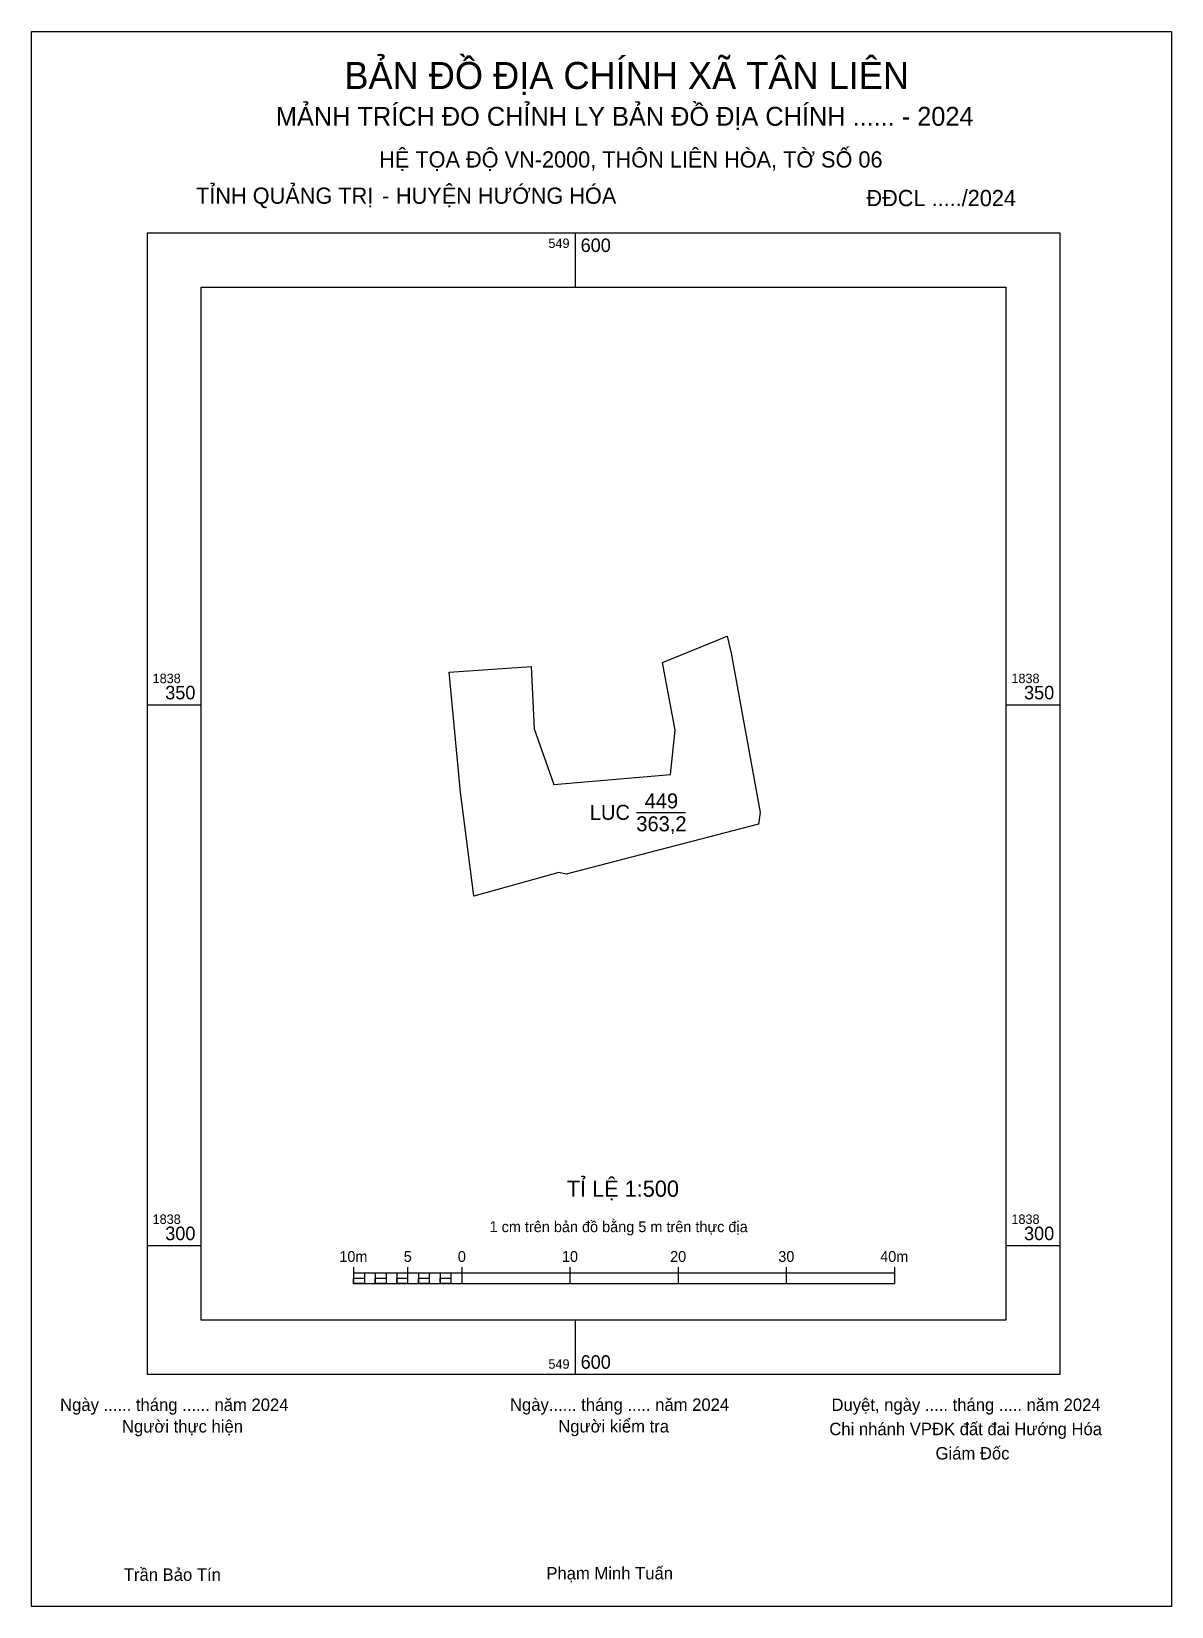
# Model space of a CAD drawing. Extents: x 549550 to 549655, y 1838267 to 1838412.
import ezdxf

# ---------------------------------------------------------------- set-up
doc = ezdxf.new("R2010")
doc.units = 0
for name, color, linetype in [('Level 1', 7, 'Continuous'), ('Level 10', 7, 'Continuous'), ('Level 13', 7, 'Continuous'), ('Level 2', 7, 'Continuous'), ('Level 6', 7, 'Continuous'), ('Level 62', 7, 'Continuous'), ('Level 63', 7, 'Continuous'), ('Level 9', 7, 'Continuous')]:
    doc.layers.add(name, color=color, linetype=linetype)

msp = doc.modelspace()

# ---------------------------------------------------------------- linework, layer by layer
at = {"layer": 'Level 1'}
for p, q in [((549549.74, 1838412.25), (549549.74, 1838412.25)), ((549655.12, 1838266.63), (549655.12, 1838266.63))]:
    msp.add_line(p, q, dxfattribs=at)
at = {"layer": 'Level 10'}
msp.add_lwpolyline([(549588.35, 1838353.01), (549595.93, 1838353.53), (549596.2, 1838347.77), (549598.03, 1838342.63), (549608.82, 1838343.54), (549609.24, 1838347.65), (549608.07, 1838353.9), (549614.04, 1838356.33), (549614.41, 1838354.76), (549617.11, 1838340.05), (549616.95, 1838338.97), (549599.15, 1838334.33), (549598.48, 1838334.5), (549590.63, 1838332.29), (549590.6, 1838332.59), (549589.38, 1838341.91)], close=True, dxfattribs=at)
at = {"layer": 'Level 2'}
msp.add_lwpolyline([(549549.74, 1838412.25), (549655.12, 1838412.25), (549655.12, 1838266.63), (549549.74, 1838266.63)], close=True, dxfattribs=at)
at = {"layer": 'Level 62'}
msp.add_lwpolyline([(549565.43, 1838388.61), (549639.82, 1838388.61), (549639.82, 1838293.11), (549565.43, 1838293.11)], close=True, dxfattribs=at)
at = {"layer": 'Level 63'}
for p, q in [((549549.74, 1838409.75), (549549.74, 1838412.25)), ((549549.74, 1838412.25), (549552.24, 1838412.25)), ((549549.74, 1838409.75), (549549.74, 1838412.25)), ((549549.74, 1838412.25), (549552.24, 1838412.25)), ((549652.62, 1838412.25), (549655.12, 1838412.25)), ((549652.62, 1838412.25), (549655.12, 1838412.25)), ((549655.12, 1838412.25), (549655.12, 1838409.75)), ((549655.12, 1838412.25), (549655.12, 1838409.75)), ((549549.74, 1838409.75), (549549.74, 1838409.75)), ((549549.74, 1838409.75), (549549.74, 1838409.75)), ((549600, 1838393.61), (549600, 1838388.61)), ((549560.43, 1838350), (549565.43, 1838350)), ((549639.82, 1838350), (549644.82, 1838350)), ((549560.43, 1838300), (549565.43, 1838300)), ((549639.82, 1838300), (549644.82, 1838300)), ((549579.51, 1838297.99), (549579.51, 1838296.49)), ((549584.51, 1838297.99), (549584.51, 1838296.49)), ((549589.51, 1838297.99), (549589.51, 1838296.49)), ((549599.51, 1838297.99), (549599.51, 1838296.49)), ((549609.51, 1838297.99), (549609.51, 1838296.49)), ((549619.51, 1838297.99), (549619.51, 1838296.49)), ((549629.51, 1838297.99), (549629.51, 1838296.49)), ((549579.51, 1838297.49), (549629.51, 1838297.49)), ((549579.51, 1838296.49), (549629.51, 1838296.49)), ((549580.51, 1838297.49), (549580.51, 1838296.49)), ((549581.51, 1838297.49), (549581.51, 1838296.49)), ((549582.51, 1838297.49), (549582.51, 1838296.49)), ((549583.51, 1838297.49), (549583.51, 1838296.49)), ((549584.51, 1838297.49), (549584.51, 1838296.49)), ((549585.51, 1838297.49), (549585.51, 1838296.49)), ((549586.51, 1838297.49), (549586.51, 1838296.49)), ((549587.51, 1838297.49), (549587.51, 1838296.49)), ((549588.51, 1838297.49), (549588.51, 1838296.49)), ((549589.51, 1838297.49), (549589.51, 1838296.49)), ((549600, 1838293.11), (549600, 1838288.11)), ((549549.74, 1838266.63), (549549.74, 1838269.13)), ((549549.74, 1838266.63), (549549.74, 1838269.13)), ((549655.12, 1838269.13), (549655.12, 1838266.63)), ((549655.12, 1838269.13), (549655.12, 1838266.63)), ((549552.24, 1838266.63), (549549.74, 1838266.63)), ((549552.24, 1838266.63), (549549.74, 1838266.63)), ((549655.12, 1838266.63), (549652.62, 1838266.63)), ((549655.12, 1838266.63), (549652.62, 1838266.63))]:
    msp.add_line(p, q, dxfattribs=at)
for points in [[(549560.43, 1838393.61), (549560.43, 1838288.11), (549644.82, 1838288.11), (549644.82, 1838393.61)], [(549579.51, 1838296.99), (549580.51, 1838296.99), (549580.51, 1838296.49), (549579.51, 1838296.49)], [(549579.51, 1838296.99), (549580.51, 1838296.99), (549580.51, 1838296.49), (549579.51, 1838296.49)], [(549581.51, 1838296.99), (549582.51, 1838296.99), (549582.51, 1838296.49), (549581.51, 1838296.49)], [(549583.51, 1838296.99), (549584.51, 1838296.99), (549584.51, 1838296.49), (549583.51, 1838296.49)], [(549585.51, 1838296.99), (549586.51, 1838296.99), (549586.51, 1838296.49), (549585.51, 1838296.49)], [(549587.51, 1838296.99), (549588.51, 1838296.99), (549588.51, 1838296.49), (549587.51, 1838296.49)]]:
    msp.add_lwpolyline(points, close=True, dxfattribs=at)
at = {"layer": 'Level 9'}
msp.add_line((549605.65, 1838340.05), (549610.18, 1838340.05), dxfattribs=at)

# ---------------------------------------------------------------- texts
at = {"layer": 'Level 13'}
for s, p in [('449', (549606.42, 1838340.42)), ('LUC', (549601.35, 1838339.36)), ('363,2', (549605.65, 1838338.3))]:
    msp.add_text(s, height=1.386, dxfattribs=at).set_placement(p)
at = {"layer": 'Level 6'}
for s, p in [('HỆ TỌA ÐỘ VN-2000, THÔN LIÊN HÒA, TỜ SỐ 06', (549581.88, 1838399.67)), ('TỈ LỆ 1:500', (549599.22, 1838304.51))]:
    msp.add_text(s, height=1.5, dxfattribs=at).set_placement(p)
at = {"layer": 'Level 63'}
for s, height, p in [('BẢN ĐỒ ĐỊA CHÍNH XÃ TÂN LIÊN', 2.5, (549578.66, 1838406.93)), ('MẢNH TRÍCH ĐO CHỈNH LY BẢN ĐỒ ĐỊA CHÍNH ...... - 2024', 1.75, (549572.33, 1838403.53)), ('TỈNH QUẢNG TRỊ', 1.5, (549564.95, 1838396.32)), ('-', 1.5, (549582.13, 1838396.32)), (' HUYỆN HƯỚNG HÓA', 1.5, (549582.87, 1838396.32)), ('ĐĐCL ...../2024', 1.5, (549626.92, 1838396.1)), ('549', 0.875, (549597.52, 1838392.23)), ('600', 1.25, (549600.5, 1838391.86)), ('1838', 0.875, (549560.93, 1838352)), ('350', 1.25, (549562.1, 1838350.5)), ('1838', 0.875, (549640.32, 1838352)), ('350', 1.25, (549641.49, 1838350.5)), ('1838', 0.875, (549560.93, 1838302)), ('1 cm trên bản đồ bằng 5 m trên thực địa', 1, (549592.08, 1838301.24)), ('1838', 0.875, (549640.32, 1838302)), ('300', 1.25, (549562.1, 1838300.5)), ('300', 1.25, (549641.49, 1838300.5)), ('10m', 1, (549578.19, 1838298.49)), ('5', 1, (549584.15, 1838298.49)), ('0', 1, (549589.15, 1838298.49)), ('10', 1, (549598.77, 1838298.49)), ('20', 1, (549608.77, 1838298.49)), ('30', 1, (549618.77, 1838298.49)), ('40m', 1, (549628.19, 1838298.49)), ('549', 0.875, (549597.52, 1838288.61)), ('600', 1.25, (549600.5, 1838288.61)), ('Ngày ...... tháng ...... năm 2024', 1.15, (549552.38, 1838284.71)), ('Ngày...... tháng ..... năm 2024', 1.15, (549593.97, 1838284.72)), ('Duyệt, ngày ..... tháng ..... năm 2024', 1.15, (549623.69, 1838284.71)), ('Người thực hiện', 1.15, (549558.1, 1838282.71)), ('Người kiểm tra', 1.15, (549598.43, 1838282.72)), ('Chi nhánh VPĐK đất đai Hướng Hóa', 1.15, (549623.49, 1838282.47)), ('Giám Đốc', 1.15, (549633.31, 1838280.22)), ('Trần Bảo Tín', 1.15, (549558.27, 1838269)), ('Phạm Minh Tuấn', 1.15, (549597.33, 1838269.13))]:
    msp.add_text(s, height=height, dxfattribs=at).set_placement(p)

doc.saveas('drawing.dxf')
